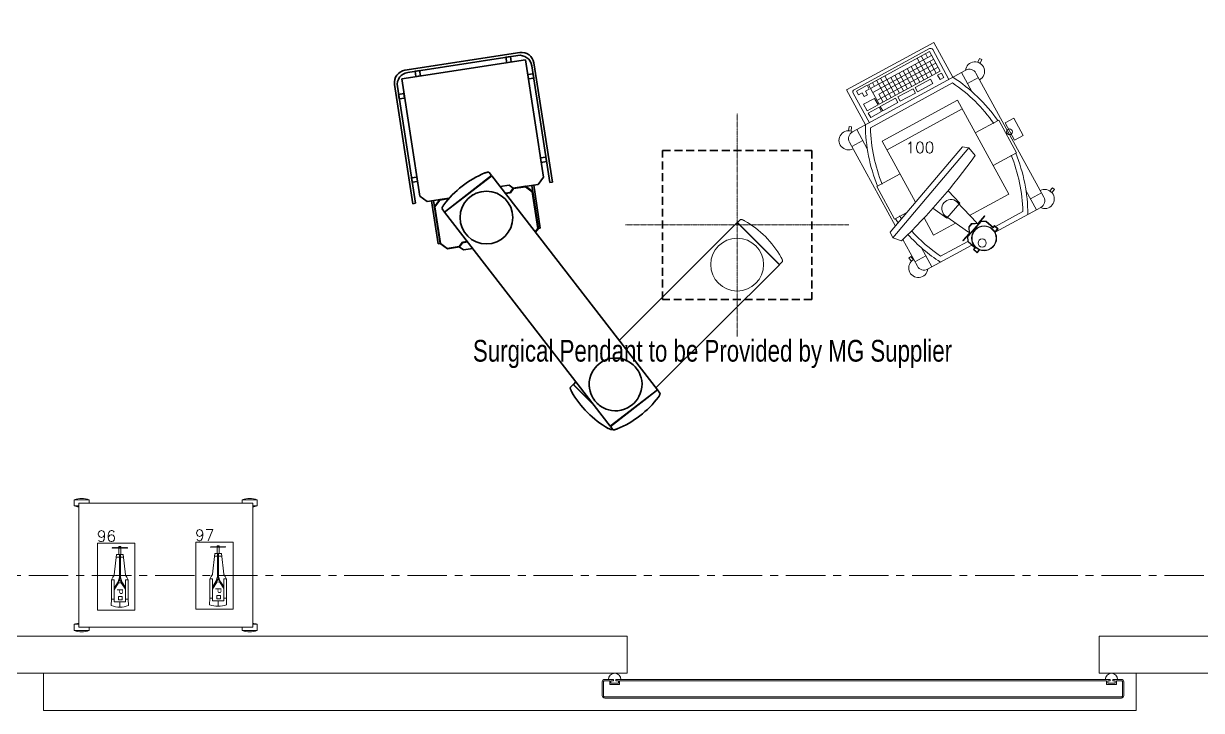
# Model space of a CAD drawing. Header units: millimetres. Extents: x 26027 to 581921, y 7230 to 233891.
# Drawn here: x 495736 to 500478, y 192752 to 195520 of the extents above; entities that cross this region are included whole.
import ezdxf

# ---------------------------------------------------------------- set-up
doc = ezdxf.new("R2010")
doc.units = ezdxf.units.MM
doc.header["$LTSCALE"] = 5
for name, pattern in [('CENTER', [50.8, 31.75, -6.35, 6.35, -6.35]), ('CENTER2', [1.125, 0.75, -0.125, 0.125, -0.125]), ('HIDDEN', [9.525, 6.35, -3.175]), ('HIDDEN2', [0.1875, 0.125, -0.0625])]:
    doc.linetypes.add(name, pattern=pattern)
for name, color, linetype, lineweight in [('A-GENM', 17, 'Continuous', 5), ('Medical Equipment and Furniture', 163, 'Continuous', 0), ('Walls', 32, 'Continuous', 5)]:
    doc.layers.add(name, color=color, linetype=linetype, lineweight=lineweight)
doc.layers.add('axes', color=9, linetype='Continuous')
doc.layers.add('Wooden Joinery', color=7, linetype='Continuous', lineweight=5, true_color=0xffdcd1)
doc.styles.add('Arial', font='arial.ttf', dxfattribs={"height": 245.883234})
doc.styles.add('list_ghTextstyle', font='romans.shx', dxfattribs={"height": 0.25})
doc.styles.add('X3G_ENTITY_257CFD', font='swisscl.ttf', dxfattribs={"height": 200})

# ---------------------------------------------------------------- blocks, each defined once
blk = doc.blocks.new('Surgical Pendant (MG)')
at = {"layer": 'Medical Equipment and Furniture', "linetype": 'Continuous', "lineweight": 35}
for p, q in [((-784781.3, -326890.1, 0), (-784318.8, -326818.8, 0)), ((-784769.9, -326898.5, 0), (-784327.1, -326830.2, 0)), ((-784296.1, -326847.7, 0), (-784794.2, -326924.5, 0)), ((-784296.1, -326847.7, 0), (-784223.2, -327320.6, 0)), ((-784270.1, -326872, 0), (-784197.6, -327342.5, 0)), ((-784261.7, -326860.6, 0), (-784187.7, -327341, 0)), ((-784794.2, -326924.5, 0), (-784721.3, -327397.4, 0)), ((-784749.1, -327427.5, 0), (-784823.1, -326947.1, 0)), ((-784739.2, -327425.9, 0), (-784811.7, -326955.5, 0)), ((-784458.3, -327303.5, 0), (-784459.5, -327303.8, 0)), ((-784459.1, -327303.7, 0), (-784459.5, -327303.8, 0)), ((-784457.2, -327303.2, 0), (-784459.1, -327303.7, 0)), ((-784454.7, -327302.5, 0), (-784457.2, -327303.2, 0)), ((-784451.7, -327301.7, 0), (-784454.7, -327302.5, 0)), ((-784449.1, -327301.1, 0), (-784451.9, -327301.8, 0)), ((-784451.9, -327301.8, 0), (-784451.7, -327301.7, 0)), ((-784441.9, -327302.1, 0), (-784442.5, -327301.5, 0)), ((-784441.8, -327302.2, 0), (-784441.9, -327302.1, 0)), ((-784441.9, -327302.1, 0), (-784432.1, -327314.3, 0)), ((-784432.1, -327314.3, 0), (-784621.9, -327461.2, 0)), ((-784431.5, -327315.1, 0), (-784621.3, -327461.9, 0)), ((-784432.3, -327315.7, 0), (-784432.9, -327314.9, 0)), ((-784431.5, -327315.1, 0), (-783764.7, -328177.4, 0)), ((-784398.1, -327358.2, 0), (-784362, -327352.6, 0)), ((-784362, -327352.6, 0), (-784344.9, -327365.2, 0)), ((-784244.5, -327349.7, 0), (-784344.9, -327365.2, 0)), ((-784344.9, -327365.2, 0), (-784295.9, -327357.6, 0)), ((-784295.9, -327357.6, 0), (-784266.8, -327378.9, 0)), ((-784270.7, -327353.7, 0), (-784244, -327527.2, 0)), ((-784262.8, -327352.5, 0), (-784236.1, -327526, 0)), ((-784223.2, -327320.6, 0), (-784244.5, -327349.7, 0)), ((-784187.7, -327341, 0), (-784197.6, -327342.5, 0)), ((-784692.3, -327418.7, 0), (-784721.3, -327397.4, 0)), ((-784602.7, -327404.9, 0), (-784692.3, -327418.7, 0)), ((-784640.9, -327410.8, 0), (-784602.7, -327404.9, 0)), ((-784377.2, -327385.3, 0), (-784357.4, -327382.3, 0)), ((-784356.4, -327384.1, 0), (-784375.8, -327387.1, 0)), ((-784357.4, -327382.3, 0), (-784344.9, -327365.2, 0)), ((-784343.8, -327367, 0), (-784356.4, -327384.1, 0)), ((-784343.8, -327367, 0), (-784295.6, -327359.6, 0)), ((-784295.6, -327359.6, 0), (-784268.8, -327379.3, 0)), ((-784268.8, -327379.3, 0), (-784246, -327527.5, 0)), ((-784266.8, -327378.9, 0), (-784244, -327527.2, 0)), ((-784739.2, -327425.9, 0), (-784749.1, -327427.5, 0)), ((-784674, -327415.9, 0), (-784647.2, -327589.3, 0)), ((-784666.1, -327414.7, 0), (-784639.3, -327588.1, 0)), ((-784662.2, -327439.9, 0), (-784640.9, -327410.8, 0)), ((-784639.3, -327588.1, 0), (-784662.2, -327439.9, 0)), ((-784640.6, -327412.8, 0), (-784660.2, -327439.6, 0)), ((-784660.2, -327439.6, 0), (-784637.4, -327587.8, 0)), ((-784604.8, -327407.3, 0), (-784640.6, -327412.8, 0)), ((-784631.9, -327445.9, 0), (-784632, -327446.5, 0)), ((-784631.2, -327448.6, 0), (-784631.2, -327448.6, 0)), ((-784631.2, -327448.6, 0), (-784621.9, -327461.1, 0)), ((-784630.2, -327440.7, 0), (-784631, -327442.4, 0)), ((-784630.2, -327440.7, 0), (-784630.2, -327440.7, 0)), ((-784629.1, -327438.8, 0), (-784629.2, -327439, 0)), ((-784625.4, -327432.3, 0), (-784626.4, -327434.1, 0)), ((-784625.2, -327432, 0), (-784625.8, -327433.1, 0)), ((-784625.2, -327432, 0), (-784625.4, -327432.3, 0)), ((-783954.5, -328324.2, 0), (-784621.3, -327461.9, 0)), ((-784620.5, -327461.3, 0), (-784621.1, -327460.5, 0)), ((-784246, -327527.5, 0), (-784256.3, -327541.6, 0)), ((-784244, -327527.2, 0), (-784255.4, -327542.8, 0)), ((-784236.1, -327526, 0), (-784244, -327527.2, 0)), ((-783918.5, -327978.5, 0), (-783443.2, -327503.7, 0)), ((-784647.2, -327589.3, 0), (-784639.3, -327588.1, 0)), ((-784610.2, -327609.4, 0), (-784639.3, -327588.1, 0)), ((-784637.4, -327587.8, 0), (-784610.6, -327607.5, 0)), ((-784549.8, -327582.9, 0), (-784562.4, -327600, 0)), ((-784548.8, -327584.8, 0), (-784561.3, -327601.9, 0)), ((-784530.1, -327579.9, 0), (-784549.8, -327582.9, 0)), ((-784528.7, -327581.7, 0), (-784548.8, -327584.8, 0)), ((-784610.6, -327607.5, 0), (-784562.4, -327600, 0)), ((-784561.3, -327601.9, 0), (-784610.2, -327609.4, 0)), ((-784562.5, -327600.8, 0), (-784545.5, -327613.5, 0)), ((-784545.5, -327613.5, 0), (-784508.2, -327608.2, 0)), ((-783273.6, -327673.5, 0), (-783770.5, -328169.9, 0)), ((-784114.4, -328167.6, 0), (-784103.5, -328156.3, 0)), ((-784103.5, -328156.3, 0), (-784018.3, -328241.7, 0)), ((-784102.8, -328155.6, 0), (-784092.7, -328145.5, 0)), ((-784102.8, -328155.6, 0), (-784023.2, -328235.4, 0)), ((-784102.1, -328156.3, 0), (-784102.8, -328157, 0)), ((-784114.4, -328167.6, 0), (-784114.9, -328168.2, 0)), ((-784114.5, -328174.9, 0), (-784113.5, -328177.6, 0)), ((-784114.4, -328167.5, 0), (-784114.4, -328167.6, 0)), ((-784113.5, -328177.6, 0), (-784113.6, -328177.3, 0)), ((-784113.6, -328177.3, 0), (-784112.4, -328180.3, 0)), ((-784112.4, -328180.3, 0), (-784111.4, -328182.6, 0)), ((-784111.4, -328182.6, 0), (-784110.6, -328184.5, 0)), ((-784110.9, -328183.7, 0), (-784110.5, -328184.8, 0)), ((-784110.6, -328184.5, 0), (-784110.5, -328184.8, 0)), ((-783764.7, -328177.4, 0), (-783954.5, -328324.2, 0)), ((-783764.1, -328178.2, 0), (-783953.9, -328325, 0)), ((-783765.5, -328178, 0), (-783764.9, -328178.8, 0)), ((-783754.7, -328190.7, 0), (-783764.1, -328178.2, 0)), ((-783760.8, -328207.3, 0), (-783760.2, -328206.2, 0)), ((-783760.8, -328207.3, 0), (-783760.6, -328207, 0)), ((-783760.6, -328207, 0), (-783759.6, -328205.2, 0)), ((-783759.6, -328205.2, 0), (-783758.3, -328203, 0)), ((-783758.3, -328203, 0), (-783756.7, -328200.3, 0)), ((-783756.9, -328200.5, 0), (-783756.7, -328200.3, 0)), ((-783755.8, -328198.6, 0), (-783755, -328196.9, 0)), ((-783755.8, -328198.6, 0), (-783755.8, -328198.6, 0)), ((-783754.7, -328190.7, 0), (-783754.8, -328190.7, 0)), ((-783754, -328193.4, 0), (-783754, -328192.8, 0)), ((-783962.5, -328333.1, 0), (-783962.2, -328333.2, 0)), ((-783962.2, -328333.2, 0), (-783960.3, -328334, 0)), ((-783944.1, -328337.2, 0), (-783953.9, -328325, 0)), ((-783953.7, -328323.6, 0), (-783953.1, -328324.4, 0)), ((-783953.2, -328336.9, 0), (-783951.4, -328337.5, 0)), ((-783953.2, -328336.9, 0), (-783953.2, -328336.9, 0)), ((-783947.9, -328338, 0), (-783947.2, -328338, 0)), ((-783945.2, -328337, 0), (-783944.9, -328336.7, 0)), ((-783945.2, -328337, 0), (-783945.2, -328337, 0)), ((-783944.1, -328337.1, 0), (-783944.1, -328337.2, 0)), ((-783944.1, -328337.2, 0), (-783943.5, -328337.8, 0)), ((-783936.9, -328338.2, 0), (-783934, -328337.5, 0)), ((-783934, -328337.5, 0), (-783934.3, -328337.6, 0)), ((-783928.8, -328336.1, 0), (-783926.8, -328335.6, 0)), ((-783927.7, -328335.8, 0), (-783926.5, -328335.5, 0)), ((-783926.8, -328335.6, 0), (-783926.5, -328335.5, 0))]:
    blk.add_line(p, q, dxfattribs=at)
at = {"layer": 'Medical Equipment and Furniture', "linetype": 'CENTER2'}
for p, q in [((-783443.6, -327963.1, 0), (-783443.6, -327063.1, 0)), ((-783893.6, -327513.1, 0), (-782993.6, -327513.1, 0))]:
    blk.add_line(p, q, dxfattribs=at)
at = {"layer": 'Medical Equipment and Furniture', "linetype": 'HIDDEN', "lineweight": 35}
for p, q in [((-783743.6, -327813.1, 0), (-783743.6, -327213.1, 0)), ((-783743.6, -327213.1, 0), (-783143.6, -327213.1, 0)), ((-783143.6, -327213.1, 0), (-783143.6, -327813.1, 0)), ((-783143.6, -327813.1, 0), (-783743.6, -327813.1, 0))]:
    blk.add_line(p, q, dxfattribs=at)
at = {"layer": 'Medical Equipment and Furniture', "linetype": 'Continuous', "lineweight": 18}
for p, q in [((-783431.2, -327492.2, 0), (-783442.5, -327503, 0)), ((-783423.3, -327492.2, 0), (-783425, -327491.6, 0)), ((-783423.2, -327492.2, 0), (-783423.3, -327492.2, 0)), ((-783418.5, -327494.2, 0), (-783421.5, -327492.9, 0)), ((-783421.2, -327493.1, 0), (-783421.5, -327492.9, 0)), ((-783416.2, -327495.2, 0), (-783418.5, -327494.2, 0)), ((-783414.3, -327495.9, 0), (-783416.2, -327495.1, 0)), ((-783414, -327496.1, 0), (-783415.1, -327495.6, 0)), ((-783414, -327496.1, 0), (-783414.3, -327495.9, 0)), ((-783443.2, -327503.7, 0), (-783273.6, -327673.5, 0)), ((-783442.5, -327503, 0), (-783272.9, -327672.8, 0)), ((-783442.5, -327504.4, 0), (-783441.8, -327503.7, 0)), ((-783274.3, -327672.8, 0), (-783273.6, -327672.1, 0)), ((-783262.1, -327661.6, 0), (-783272.9, -327672.8, 0)), ((-783265.8, -327644.7, 0), (-783266, -327644.3, 0)), ((-783265.5, -327645.5, 0), (-783266, -327644.3, 0)), ((-783265, -327646.5, 0), (-783265.8, -327644.7, 0)), ((-783263, -327651.6, 0), (-783262.8, -327651.8, 0)), ((-783261.9, -327654.3, 0), (-783263, -327651.6, 0)), ((-783262.1, -327661.6, 0), (-783262.1, -327661.6, 0)), ((-783262, -327661.5, 0), (-783261.6, -327660.9, 0))]:
    blk.add_line(p, q, dxfattribs=at)
at = {"layer": 'Medical Equipment and Furniture', "linetype": 'Continuous', "lineweight": 35, "elevation": 0}
for points in [[(-784374.6, -326837.5), (-784356.8, -326834.8), (-784353.4, -326856.5), (-784371.2, -326859.3)], [(-784740.3, -326893.9), (-784722.5, -326891.2), (-784719.1, -326912.9), (-784736.9, -326915.6)], [(-784265.2, -326903.9), (-784262.4, -326921.7), (-784284.2, -326925), (-784286.9, -326907.3)], [(-784806.8, -326987.4), (-784804.1, -327005.2), (-784782.3, -327001.8), (-784785.1, -326984)], [(-784213.4, -327239.9), (-784210.7, -327257.7), (-784232.4, -327261.1), (-784235.1, -327243.3)], [(-784755, -327323.4), (-784752.3, -327341.2), (-784730.5, -327337.8), (-784733.3, -327320.1)]]:
    blk.add_lwpolyline(points, close=True, dxfattribs=at)
for points in [[(-784441.8, -327302.2), (-784442.5, -327301.5), (-784443.7, -327300.9), (-784445, -327300.6), (-784446.4, -327300.6), (-784447.9, -327300.8), (-784449.8, -327301.2), (-784451.7, -327301.7)], [(-784449.8, -327301.2), (-784449.8, -327301.2), (-784451.7, -327301.7)], [(-784444.4, -327300.8), (-784445, -327300.6), (-784445.7, -327300.6)], [(-784507.7, -327392.5), (-784513, -327396), (-784517.7, -327399.4)], [(-784629.2, -327439), (-784630.2, -327440.7), (-784631, -327442.4), (-784631.5, -327443.9), (-784631.9, -327445.2), (-784632, -327446.5), (-784631.7, -327447.9), (-784631.2, -327448.6)], [(-784632, -327446.5), (-784631.7, -327447.9), (-784631.3, -327448.6)], [(-784631, -327442.4), (-784631.5, -327443.9), (-784631.7, -327444.6)], [(-784626.4, -327434.1), (-784627.6, -327436.3), (-784629.2, -327439)], [(-784625.8, -327433.1), (-784626.6, -327434.5), (-784627.7, -327436.4), (-784629.1, -327438.8)], [(-783858.1, -328080.7), (-783862.4, -328076.7), (-783867.1, -328072.7), (-783872.6, -328068.6), (-783879.1, -328064.4), (-783886.6, -328060.3), (-783895.3, -328056.4), (-783905.4, -328053.1), (-783916.7, -328050.6), (-783929.4, -328049.4), (-783942.6, -328049.8), (-783956, -328051.9), (-783969.2, -328055.8), (-783981.6, -328061.3), (-783992.2, -328067.6), (-784000.9, -328074.2), (-784008, -328080.7)], [(-784008, -328080.7), (-784014.5, -328087.7), (-784020.9, -328096.2), (-784027.1, -328106.5), (-784032.7, -328118.6), (-784036.7, -328131.7), (-784039, -328145), (-784039.5, -328158.2), (-784038.4, -328171), (-784036, -328182.5), (-784032.8, -328192.7), (-784028.9, -328201.7), (-784024.8, -328209.3), (-784020.6, -328215.9), (-784016.4, -328221.5)], [(-783858.2, -328230.8), (-783851.7, -328223.8), (-783845.3, -328215.4), (-783839.1, -328205.1), (-783833.5, -328192.9), (-783829.5, -328179.8), (-783827.2, -328166.5), (-783826.7, -328153.3), (-783827.8, -328140.6), (-783830.2, -328129), (-783833.5, -328118.8), (-783837.3, -328109.9), (-783841.4, -328102.2), (-783845.6, -328095.7), (-783849.8, -328090.1), (-783853.9, -328085.2), (-783857.9, -328080.9)], [(-784039.1, -328157.8), (-784038.8, -328164.1), (-784038.1, -328170)], [(-784114.4, -328167.5), (-784114.9, -328168.2), (-784115.4, -328169.6), (-784115.4, -328170.9), (-784115.3, -328172.2), (-784114.9, -328173.8), (-784114.3, -328175.5), (-784113.6, -328177.3)], [(-784115.4, -328170.2), (-784115.4, -328170.9), (-784115.4, -328171.5)], [(-784114.3, -328175.5), (-784114.3, -328175.6), (-784113.6, -328177.3)], [(-784113.5, -328177.6), (-784112.4, -328180.2), (-784111.6, -328182.2), (-784110.9, -328183.7)], [(-783760.2, -328206.2), (-783759.4, -328204.8), (-783758.3, -328202.9), (-783756.9, -328200.5)], [(-783756.7, -328200.3), (-783755.8, -328198.6), (-783755, -328196.9), (-783754.4, -328195.4), (-783754.1, -328194.1), (-783754, -328192.8), (-783754.3, -328191.4), (-783754.8, -328190.7)], [(-783755, -328196.9), (-783754.4, -328195.4), (-783754.3, -328194.7)], [(-783754, -328192.8), (-783754.3, -328191.4), (-783754.7, -328190.7)], [(-784016.4, -328221.5), (-784012.3, -328226.3), (-784008.3, -328230.6)], [(-784008.1, -328230.8), (-784003.9, -328234.8), (-783999.1, -328238.8), (-783993.6, -328243), (-783987.2, -328247.1), (-783979.7, -328251.2), (-783970.9, -328255.1), (-783960.8, -328258.4), (-783949.5, -328260.9), (-783936.8, -328262.1), (-783923.6, -328261.8), (-783910.3, -328259.7), (-783897, -328255.7), (-783884.6, -328250.2), (-783874, -328243.9), (-783865.4, -328237.4), (-783858.2, -328230.8)], [(-783960.3, -328334), (-783957.9, -328335), (-783955, -328336.2)], [(-783955, -328336.2), (-783953.2, -328336.9), (-783951.4, -328337.5), (-783949.9, -328337.9), (-783948.6, -328338.1), (-783947.3, -328338), (-783945.9, -328337.5), (-783945.2, -328337)], [(-783951.4, -328337.5), (-783949.9, -328337.9), (-783949.2, -328338)], [(-783947.2, -328338), (-783945.9, -328337.5), (-783945.3, -328337)], [(-783944.1, -328337.1), (-783943.5, -328337.8), (-783942.2, -328338.4), (-783940.9, -328338.7), (-783939.6, -328338.7), (-783938, -328338.5), (-783936.2, -328338.1), (-783934.3, -328337.6)], [(-783941.6, -328338.5), (-783940.9, -328338.7), (-783940.3, -328338.7)], [(-783936.2, -328338.1), (-783936.2, -328338.1), (-783934.3, -328337.6)], [(-783934.3, -328337.6), (-783931.2, -328336.8), (-783928.8, -328336.1)], [(-783934, -328337.5), (-783931.3, -328336.8), (-783929.2, -328336.2), (-783927.7, -328335.8)]]:
    blk.add_lwpolyline(points, dxfattribs=at)
at = {"layer": 'Medical Equipment and Furniture', "linetype": 'Continuous', "lineweight": 18, "elevation": 0}
for points in [[(-783421.5, -327492.9), (-783423.2, -327492.2), (-783425, -327491.6), (-783426.5, -327491.3), (-783427.9, -327491.1), (-783429.2, -327491.2), (-783430.5, -327491.6), (-783431.2, -327492.2)], [(-783425, -327491.6), (-783426.5, -327491.3), (-783427.2, -327491.2)], [(-783415.1, -327495.6), (-783416.6, -327495), (-783418.6, -327494.2), (-783421.2, -327493.1)], [(-783263, -327651.6), (-783264.1, -327649), (-783264.9, -327647), (-783265.5, -327645.5)], [(-783262.8, -327651.8), (-783264.1, -327648.9), (-783265, -327646.5)], [(-783262.1, -327653.6), (-783262.1, -327653.6), (-783262.8, -327651.8)], [(-783262.1, -327661.6), (-783261.6, -327660.9), (-783261.1, -327659.6), (-783261, -327658.3), (-783261.2, -327656.9), (-783261.5, -327655.4), (-783262.1, -327653.6), (-783262.8, -327651.8)], [(-783261, -327659), (-783261, -327658.3), (-783261.1, -327657.6)]]:
    blk.add_lwpolyline(points, dxfattribs=at)
at = {"layer": 'Medical Equipment and Furniture', "linetype": 'Continuous', "lineweight": 35}
blk.add_circle((-784453.1, -327483.5, 0), 106.3, dxfattribs=at)
at = {"layer": 'Medical Equipment and Furniture'}
blk.add_circle((-783443.6, -327673.1, 0), 106.5, dxfattribs=at)
blk.add_circle((-783443.6, -327673.1, 0), 106.5, dxfattribs=at)
at = {"layer": 'Medical Equipment and Furniture', "linetype": 'Continuous', "lineweight": 35}
for centre, radius, start, end in [((-784319.5, -326879.6, 0), 50, 8.7619, 98.7619), ((-784311.2, -326868.2, 0), 50, 8.7619, 98.7619), ((-784773.7, -326939.5, 0), 50, 98.7619, 188.7619), ((-784762.3, -326947.9, 0), 50, 98.7608, 188.7606), ((-784306.1, -327673.3, 0), 400, 112.5472, 142.9026), ((-783763.3, -327986.2, 0), 400, 209.7719, 240.1274), ((-784079.9, -327966, 0), 400, 292.5472, 322.9026)]:
    blk.add_arc(centre, radius, start, end, dxfattribs=at)
at = {"layer": 'Medical Equipment and Furniture', "linetype": 'Continuous', "lineweight": 18}
blk.add_arc((-783613.2, -327842.9, 0), 400, 29.7719, 60.1274, dxfattribs=at)
blk = doc.blocks.new('HF13959B-P')
at = {"color": 0}
for p, q in [((0.0418, 0.5136), (-0.0182, 0.5136)), ((-0.0182, 0.4886), (-0.0182, 0.5136)), ((0, 0.4886), (-0.0182, 0.4886)), ((0, 0.5), (0, 0)), ((0.7, 0.5), (0, 0.5)), ((0.0418, 0.5), (0.0418, 0.5136)), ((0.6582, 0.5136), (0.7182, 0.5136)), ((0.6582, 0.5), (0.6582, 0.5136)), ((0.7, 0.5), (0.7, 0)), ((0.7, 0.4886), (0.7182, 0.4886)), ((0.7182, 0.4886), (0.7182, 0.5136)), ((0, 0.0114), (-0.0182, 0.0114)), ((-0.0182, 0.0114), (-0.0182, -0.0136)), ((0.7, 0), (0, 0)), ((0.7, 0.0114), (0.7182, 0.0114)), ((0.7182, 0.0114), (0.7182, -0.0136)), ((0.0418, -0.0136), (-0.0182, -0.0136)), ((0.0418, 0), (0.0418, -0.0136)), ((0.6582, 0), (0.6582, -0.0136)), ((0.6582, -0.0136), (0.7182, -0.0136))]:
    blk.add_line(p, q, dxfattribs=at)
for centre, start, end in [((0.0118, 0.4261), 71.0754, 108.9246), ((0.0118, 0.5761), 251.0754, 262.6441), ((0.6882, 0.4261), 71.0754, 108.9246), ((0.6882, 0.5761), 277.3559, 288.9246), ((0.0118, -0.0761), 97.3559, 108.9246), ((0.6882, -0.0761), 71.0754, 82.6441), ((0.0118, 0.0739), 251.0754, 288.9246), ((0.6882, 0.0739), 251.0754, 288.9246)]:
    blk.add_arc(centre, 0.0925, start, end, dxfattribs=at)
blk = doc.blocks.new('Arthroscopy Tower')
at = {"layer": 'Medical Equipment and Furniture'}
for p, q in [((-783341.5, -311875), (-783306.8, -311911)), ((-783334, -311937.3), (-783270.8, -311876.3)), ((-782902.7, -312087.5), (-783097, -311885.9)), ((-783084.1, -311899.4), (-783071.1, -311886.9)), ((-782987.7, -312198.7), (-783249.5, -311927.2)), ((-782941.6, -312125), (-783135.9, -311923.4)), ((-783135.9, -311949.3), (-783110, -311924.3)), ((-783123, -311962.8), (-783058.2, -311900.3)), ((-782915.7, -312100), (-783110, -311898.4)), ((-783110, -311976.2), (-783045.2, -311913.8)), ((-782928.6, -312112.5), (-783110, -311924.3)), ((-783097, -311989.7), (-783032.2, -311927.2)), ((-783084.1, -312003.1), (-783032.3, -311953.1)), ((-783071.1, -312016.5), (-783019.3, -311966.6)), ((-783058.2, -312030), (-783006.3, -311980)), ((-783078.1, -312263.5), (-783317.5, -312015.1)), ((-783045.2, -312043.4), (-782993.4, -311993.4)), ((-783032.3, -312056.8), (-782980.4, -312006.9)), ((-783019.3, -312070.3), (-782967.5, -312020.3)), ((-783006.4, -312083.7), (-782954.5, -312033.8)), ((-782993.4, -312097.2), (-782928.6, -312034.7)), ((-782980.5, -312110.6), (-782915.7, -312048.1)), ((-782967.5, -312124), (-782928.6, -312086.6)), ((-782915.7, -312074.1), (-782902.7, -312061.6)), ((-783656.2, -312167.7), (-783653.8, -312131)), ((-783000.9, -312282.9), (-782937.6, -312221.9)), ((-783661.1, -312252.5), (-783724.3, -312313.5)), ((-783723, -312242.8), (-783688.3, -312278.8)), ((-783519.2, -312319.7), (-783495.8, -312255.3)), ((-782938.9, -312292.6), (-782973.6, -312256.6)), ((-783550.7, -312419.7), (-783510.9, -312309.7)), ((-783447.5, -312354.4), (-783519.2, -312319.7)), ((-783447.5, -312354.4), (-783411.2, -312295.6)), ((-783587.5, -312426.7), (-783674.2, -312336.7)), ((-783506.2, -312441.2), (-783444.8, -312341.7)), ((-783589.8, -312405.6), (-783590.5, -312407.2)), ((-783470.5, -312464.2), (-783471.3, -312465.8)), ((-783470.5, -312464.2), (-783471.3, -312465.8)), ((-783621.3, -312474.2), (-783606.1, -312481.7)), ((-783524.7, -312521.7), (-783505.6, -312531.1)), ((-783412.5, -312608.2), (-783499.3, -312518.2)), ((-783328, -312598.1), (-783391.2, -312659.1)), ((-783320.5, -312660.4), (-783355.2, -312624.4))]:
    blk.add_line(p, q, dxfattribs=at)
for points in [[(-782965.4, -312193.1), (-782850.2, -312082.1), (-783127.8, -311794.1), (-783243, -311905.1)], [(-783284, -311845.4), (-783267.4, -311843.2), (-783266, -311853.2), (-783282.7, -311855.4)], [(-783484.2, -312405.6), (-783359.6, -312534.9), (-783049.3, -312235.7), (-783288.7, -311987.4), (-783490.3, -312181.7)], [(-783396.7, -312091.5), (-783471.3, -312014.1), (-783579.3, -312118.2), (-783540.6, -312158.3)], [(-783222.9, -312330.8), (-783225.8, -312304.7), (-783634.1, -312114.8), (-783653.8, -312131), (-783222.9, -312330.8), (-783245.5, -312363.6)], [(-783724.6, -312228.7), (-783714.6, -312215.2), (-783706.5, -312221.2), (-783716.5, -312234.7)], [(-783542.1, -312231.6), (-783599, -312286.5), (-783528.8, -312359.3)], [(-782881.9, -312284.4), (-782865.3, -312287.3), (-782863.6, -312277.3), (-782880.2, -312274.5)], [(-783265.3, -312443.9), (-783190.7, -312521.3), (-783082.7, -312417.2), (-783157.3, -312339.8)], [(-783621.3, -312474.2), (-783612.5, -312456.3), (-783604.4, -312460.3), (-783587.9, -312426.8), (-783568.1, -312419.5), (-783531.4, -312437.5)], [(-783590.5, -312407.2), (-783554.8, -312424.7), (-783530, -312416.1), (-783522.7, -312419.7)], [(-783589.8, -312405.6), (-783554.7, -312422.8), (-783529.9, -312414.2), (-783521.9, -312418.1)], [(-783470.5, -312464.2), (-783505.6, -312446.9), (-783513.9, -312422), (-783521.9, -312418.1)], [(-783470.5, -312464.2), (-783505.6, -312446.9), (-783513.9, -312422), (-783521.9, -312418.1)], [(-783619.7, -312475), (-783611.7, -312458.7), (-783603.6, -312462.7), (-783586.6, -312428.2), (-783568.2, -312421.4), (-783532.2, -312439.1)], [(-783523.3, -312520.4), (-783506.4, -312528.7), (-783499.2, -312514), (-783507.3, -312510), (-783490.4, -312475.5), (-783496.3, -312456.8), (-783532.2, -312439.1)], [(-783505.6, -312531.1), (-783496.8, -312513.2), (-783504.9, -312509.2), (-783488.5, -312475.7), (-783494.8, -312455.5), (-783531.4, -312437.5)], [(-783471.3, -312465.8), (-783507, -312448.2), (-783515.4, -312423.3), (-783522.7, -312419.7)], [(-783471.3, -312465.8), (-783507, -312448.2), (-783515.4, -312423.3), (-783522.7, -312419.7)], [(-783620.5, -312472.6), (-783605.8, -312479.9)], [(-783308.2, -312700.5), (-783293, -312707.5), (-783288.8, -312698.4), (-783304, -312691.3)]]:
    blk.add_lwpolyline(points, dxfattribs=at)
for points in [[(-782977.5, -312180.5), (-782879.3, -312085.8, 0.414214), (-782879.1, -312071.7), (-783118.5, -311823.3, 0.414214), (-783132.6, -311823), (-783230.9, -311917.7)], [(-783522.9, -312522.5), (-783377.4, -312673.5, 0.414214), (-783334.9, -312674.3), (-782924.5, -312278.7, 0.414214), (-782923.8, -312236.3), (-783284.6, -311861.9, 0.414214), (-783327.1, -311861.1), (-783604.5, -312128.6)], [(-783468.4, -312017.1, -0.095441), (-783243.4, -311904.6)], [(-783456.2, -312033, -0.090791), (-783249.5, -311927.2, -0.090791)], [(-783576.4, -312121.2, 0.007185), (-783588.3, -312136.1, 0.007185)], [(-783560.9, -312134, 0.005395), (-783569.7, -312144.8, 0.005395)], [(-783649.3, -312171.7), (-783737.4, -312256.7, 0.414214), (-783738.2, -312299.1), (-783597.1, -312445.5)], [(-783624, -312186.5, 0.064831), (-783697, -312341.9)], [(-783606.6, -312196.4, 0.060602), (-783674.2, -312336.7)], [(-783101, -312401.4, 0.090791), (-782987.7, -312198.7, 0.090791)], [(-783085.6, -312414.2, 0.095441), (-782965, -312193.5)], [(-783205.8, -312502.4, -0.090791), (-783412.5, -312608.2, -0.090791)], [(-783193.6, -312518.3, -0.095441), (-783418.6, -312630.8)]]:
    blk.add_lwpolyline(points, format="xyb", dxfattribs=at)
for points in [[(-783087.5, -311869.8), (-783122.2, -311833.8), (-783134.5, -311845.6), (-783122.7, -311857.9), (-783134.9, -311869.7), (-783123.8, -311881.2), (-783111.6, -311869.4), (-783099.8, -311881.6)], [(-783130.7, -311911.5), (-783165.4, -311875.5), (-783187, -311896.3), (-783152.3, -311932.3)], [(-782889.7, -312075), (-783084.1, -311873.4), (-783148.9, -311935.9), (-782954.5, -312137.5)], [(-783159.5, -311939.2), (-783194.2, -311903.2), (-783208.6, -311917.1), (-783173.9, -311953.1)], [(-783107.5, -311993.2), (-783156.1, -311942.8), (-783170.5, -311956.7), (-783121.9, -312007.1)], [(-783052, -312050.8), (-783100.5, -312000.4), (-783114.9, -312014.3), (-783066.4, -312064.7)], [(-782996.4, -312108.4), (-783045, -312058), (-783059.4, -312071.9), (-783010.8, -312122.3)], [(-782961.7, -312144.4), (-782973.5, -312132.2), (-782987.9, -312146.1), (-782976.1, -312158.3)], [(-783060.1, -312473.5), (-783087.4, -312445.1), (-783144, -312499.7), (-783116.7, -312528)]]:
    blk.add_lwpolyline(points, close=True, dxfattribs=at)
for centre, radius in [((-783557.8, -312486.3), 50.2), ((-783557.8, -312486.3), 48.5), ((-783116.7, -312471.4), 11.6), ((-783578.3, -312483.7), 16.2)]:
    blk.add_circle(centre, radius, dxfattribs=at)
for centre, radius, start, end in [((-783321.2, -311855.5), 38.5, 348.5339, 223.9471), ((-782385, -310031.4), 2485.9, 239.2474, 249.748), ((-783743.3, -312262.3), 38.5, 43.9471, 279.3602), ((-782918.7, -312273.1), 38.5, 223.9471, 99.3602), ((-783477.8, -312325.7), 36.7, 334.2147, 154.2147), ((-783340.8, -312679.9), 38.5, 168.5339, 43.9471)]:
    blk.add_arc(centre, radius, start, end, dxfattribs=at)

msp = doc.modelspace()

# ---------------------------------------------------------------- linework, layer by layer
at = {"layer": 'A-GENM', "ltscale": 10}
msp.add_line((498165.6, 192902, 0), (498165.6, 193052, 0), dxfattribs=at)
at = {"layer": 'axes', "linetype": 'CENTER', "lineweight": 0}
msp.add_line((544175.8, 193295.3, 2.4), (460984.3, 193295.3, 2.4), dxfattribs=at)
at = {"layer": 'Medical Equipment and Furniture'}
for p, q in [((496094.3, 193408.2, 0), (496092.3, 193407.2, 0)), ((496094.3, 193406.2, 0), (496092.3, 193407.2, 0)), ((496096.3, 193407.2, 0), (496094.3, 193408.2, 0)), ((496096.3, 193407.2, 0), (496094.3, 193406.2, 0)), ((496098.3, 193408.2, 0), (496096.3, 193407.2, 0)), ((496098.3, 193406.2, 0), (496096.3, 193407.2, 0)), ((496100.3, 193407.2, 0), (496098.3, 193408.2, 0)), ((496100.3, 193407.2, 0), (496098.3, 193406.2, 0)), ((496102.3, 193408.2, 0), (496100.3, 193407.2, 0)), ((496102.3, 193406.2, 0), (496100.3, 193407.2, 0)), ((496104.3, 193407.2, 0), (496102.3, 193408.2, 0)), ((496104.3, 193407.2, 0), (496102.3, 193406.2, 0)), ((496106.3, 193408.2, 0), (496104.3, 193407.2, 0)), ((496106.3, 193406.2, 0), (496104.3, 193407.2, 0)), ((496108.3, 193407.2, 0), (496106.3, 193408.2, 0)), ((496108.3, 193407.2, 0), (496106.3, 193406.2, 0)), ((496110.3, 193408.2, 0), (496108.3, 193407.2, 0)), ((496110.3, 193406.2, 0), (496108.3, 193407.2, 0)), ((496112.3, 193407.2, 0), (496110.3, 193408.2, 0)), ((496112.3, 193407.2, 0), (496110.3, 193406.2, 0)), ((496114.3, 193408.2, 0), (496112.3, 193407.2, 0)), ((496114.3, 193406.2, 0), (496112.3, 193407.2, 0)), ((496116.3, 193407.2, 0), (496114.3, 193408.2, 0)), ((496116.3, 193407.2, 0), (496114.3, 193406.2, 0)), ((496118.3, 193408.2, 0), (496116.3, 193407.2, 0)), ((496118.3, 193406.2, 0), (496116.3, 193407.2, 0)), ((496120.3, 193407.2, 0), (496118.3, 193408.2, 0)), ((496120.3, 193407.2, 0), (496118.3, 193406.2, 0)), ((496119.2, 193409.9, 0), (496119.2, 193412.4, 0)), ((496119.2, 193412.4, 0), (496123.4, 193412.4, 0)), ((496123.4, 193408.2, 0), (496119.2, 193409.9, 0)), ((496119.2, 193404.5, 0), (496123.4, 193406.2, 0)), ((496119.2, 193380.7, 0), (496119.2, 193404.5, 0)), ((496122.3, 193408.2, 0), (496120.3, 193407.2, 0)), ((496122.3, 193406.2, 0), (496120.3, 193407.2, 0)), ((496122.3, 193408.2, 0), (496122.3, 193406.2, 0)), ((496122.3, 193408.2, 0), (496124.5, 193408.2, 0)), ((496122.3, 193408.2, 0), (496124.5, 193406.2, 0)), ((496124.5, 193408.2, 0), (496122.3, 193406.2, 0)), ((496122.3, 193406.2, 0), (496124.5, 193406.2, 0)), ((496127.6, 193412.4, 0), (496123.4, 193412.4, 0)), ((496123.4, 193408.2, 0), (496127.6, 193409.9, 0)), ((496127.6, 193404.5, 0), (496123.4, 193406.2, 0)), ((496124.5, 193408.2, 0), (496124.5, 193406.2, 0)), ((496124.5, 193408.2, 0), (496126.5, 193407.2, 0)), ((496124.5, 193406.2, 0), (496126.5, 193407.2, 0)), ((496126.5, 193407.2, 0), (496128.5, 193408.2, 0)), ((496126.5, 193407.2, 0), (496128.5, 193406.2, 0)), ((496127.6, 193409.9, 0), (496127.6, 193412.4, 0)), ((496127.6, 193380.7, 0), (496127.6, 193404.5, 0)), ((496128.5, 193408.2, 0), (496130.5, 193407.2, 0)), ((496128.5, 193406.2, 0), (496130.5, 193407.2, 0)), ((496130.5, 193407.2, 0), (496132.5, 193408.2, 0)), ((496130.5, 193407.2, 0), (496132.5, 193406.2, 0)), ((496132.5, 193408.2, 0), (496134.5, 193407.2, 0)), ((496132.5, 193406.2, 0), (496134.5, 193407.2, 0)), ((496134.5, 193407.2, 0), (496136.5, 193408.2, 0)), ((496134.5, 193407.2, 0), (496136.5, 193406.2, 0)), ((496136.5, 193408.2, 0), (496138.5, 193407.2, 0)), ((496136.5, 193406.2, 0), (496138.5, 193407.2, 0)), ((496138.5, 193407.2, 0), (496140.5, 193408.2, 0)), ((496138.5, 193407.2, 0), (496140.5, 193406.2, 0)), ((496140.5, 193408.2, 0), (496142.5, 193407.2, 0)), ((496140.5, 193406.2, 0), (496142.5, 193407.2, 0)), ((496142.5, 193407.2, 0), (496144.5, 193408.2, 0)), ((496142.5, 193407.2, 0), (496144.5, 193406.2, 0)), ((496144.5, 193408.2, 0), (496146.5, 193407.2, 0)), ((496144.5, 193406.2, 0), (496146.5, 193407.2, 0)), ((496146.5, 193407.2, 0), (496148.5, 193408.2, 0)), ((496146.5, 193407.2, 0), (496148.5, 193406.2, 0)), ((496148.5, 193408.2, 0), (496150.5, 193407.2, 0)), ((496148.5, 193406.2, 0), (496150.5, 193407.2, 0)), ((496150.5, 193407.2, 0), (496152.5, 193408.2, 0)), ((496150.5, 193407.2, 0), (496152.5, 193406.2, 0)), ((496152.5, 193408.2, 0), (496154.5, 193407.2, 0)), ((496152.5, 193406.2, 0), (496154.5, 193407.2, 0)), ((496490, 193411.7, 0), (496488, 193410.7, 0)), ((496490, 193409.7, 0), (496488, 193410.7, 0)), ((496492, 193410.7, 0), (496490, 193411.7, 0)), ((496492, 193410.7, 0), (496490, 193409.7, 0)), ((496494, 193411.7, 0), (496492, 193410.7, 0)), ((496494, 193409.7, 0), (496492, 193410.7, 0)), ((496496, 193410.7, 0), (496494, 193411.7, 0)), ((496496, 193410.7, 0), (496494, 193409.7, 0)), ((496498, 193411.7, 0), (496496, 193410.7, 0)), ((496498, 193409.7, 0), (496496, 193410.7, 0)), ((496500, 193410.7, 0), (496498, 193411.7, 0)), ((496500, 193410.7, 0), (496498, 193409.7, 0)), ((496502, 193411.7, 0), (496500, 193410.7, 0)), ((496502, 193409.7, 0), (496500, 193410.7, 0)), ((496504, 193410.7, 0), (496502, 193411.7, 0)), ((496504, 193410.7, 0), (496502, 193409.7, 0)), ((496506, 193411.7, 0), (496504, 193410.7, 0)), ((496506, 193409.7, 0), (496504, 193410.7, 0)), ((496508, 193410.7, 0), (496506, 193411.7, 0)), ((496508, 193410.7, 0), (496506, 193409.7, 0)), ((496510, 193411.7, 0), (496508, 193410.7, 0)), ((496510, 193409.7, 0), (496508, 193410.7, 0)), ((496512, 193410.7, 0), (496510, 193411.7, 0)), ((496512, 193410.7, 0), (496510, 193409.7, 0)), ((496514, 193411.7, 0), (496512, 193410.7, 0)), ((496514, 193409.7, 0), (496512, 193410.7, 0)), ((496516, 193410.7, 0), (496514, 193411.7, 0)), ((496516, 193410.7, 0), (496514, 193409.7, 0)), ((496514.9, 193413.4, 0), (496514.9, 193416, 0)), ((496514.9, 193416, 0), (496519.1, 193416, 0)), ((496519.1, 193411.7, 0), (496514.9, 193413.4, 0)), ((496514.9, 193408.1, 0), (496519.1, 193409.7, 0)), ((496514.9, 193384.2, 0), (496514.9, 193408.1, 0)), ((496518, 193411.7, 0), (496516, 193410.7, 0)), ((496518, 193409.7, 0), (496516, 193410.7, 0)), ((496518, 193411.7, 0), (496518, 193409.7, 0)), ((496518, 193411.7, 0), (496520.1, 193411.7, 0)), ((496518, 193411.7, 0), (496520.1, 193409.7, 0)), ((496520.1, 193411.7, 0), (496518, 193409.7, 0)), ((496518, 193409.7, 0), (496520.1, 193409.7, 0)), ((496523.3, 193416, 0), (496519.1, 193416, 0)), ((496519.1, 193411.7, 0), (496523.3, 193413.4, 0)), ((496523.3, 193408.1, 0), (496519.1, 193409.7, 0)), ((496520.1, 193411.7, 0), (496520.1, 193409.7, 0)), ((496520.1, 193411.7, 0), (496522.1, 193410.7, 0)), ((496520.1, 193409.7, 0), (496522.1, 193410.7, 0)), ((496522.1, 193410.7, 0), (496524.1, 193411.7, 0)), ((496522.1, 193410.7, 0), (496524.1, 193409.7, 0)), ((496523.3, 193413.4, 0), (496523.3, 193416, 0)), ((496523.3, 193384.2, 0), (496523.3, 193408.1, 0)), ((496524.1, 193411.7, 0), (496526.1, 193410.7, 0)), ((496524.1, 193409.7, 0), (496526.1, 193410.7, 0)), ((496526.1, 193410.7, 0), (496528.1, 193411.7, 0)), ((496526.1, 193410.7, 0), (496528.1, 193409.7, 0)), ((496528.1, 193411.7, 0), (496530.1, 193410.7, 0)), ((496528.1, 193409.7, 0), (496530.1, 193410.7, 0)), ((496530.1, 193410.7, 0), (496532.1, 193411.7, 0)), ((496530.1, 193410.7, 0), (496532.1, 193409.7, 0)), ((496532.1, 193411.7, 0), (496534.1, 193410.7, 0)), ((496532.1, 193409.7, 0), (496534.1, 193410.7, 0)), ((496534.1, 193410.7, 0), (496536.1, 193411.7, 0)), ((496534.1, 193410.7, 0), (496536.1, 193409.7, 0)), ((496536.1, 193411.7, 0), (496538.1, 193410.7, 0)), ((496536.1, 193409.7, 0), (496538.1, 193410.7, 0)), ((496538.1, 193410.7, 0), (496540.1, 193411.7, 0)), ((496538.1, 193410.7, 0), (496540.1, 193409.7, 0)), ((496540.1, 193411.7, 0), (496542.1, 193410.7, 0)), ((496540.1, 193409.7, 0), (496542.1, 193410.7, 0)), ((496542.1, 193410.7, 0), (496544.1, 193411.7, 0)), ((496542.1, 193410.7, 0), (496544.1, 193409.7, 0)), ((496544.1, 193411.7, 0), (496546.1, 193410.7, 0)), ((496544.1, 193409.7, 0), (496546.1, 193410.7, 0)), ((496546.1, 193410.7, 0), (496548.1, 193411.7, 0)), ((496546.1, 193410.7, 0), (496548.1, 193409.7, 0)), ((496548.1, 193411.7, 0), (496550.1, 193410.7, 0)), ((496548.1, 193409.7, 0), (496550.1, 193410.7, 0)), ((496109.7, 193380.7, 0), (496100.9, 193298.2, 0)), ((496138.3, 193369.5, 0), (496108.5, 193369.5, 0)), ((496121.4, 193380.7, 0), (496121.4, 193288.8, 0)), ((496123.4, 193380.7, 0), (496123.4, 193278.2, 0)), ((496125.4, 193380.7, 0), (496125.4, 193288.8, 0)), ((496137.1, 193380.7, 0), (496145.9, 193298.2, 0)), ((496505.4, 193384.2, 0), (496496.6, 193301.8, 0)), ((496534, 193373.1, 0), (496504.2, 193373.1, 0)), ((496517.1, 193384.2, 0), (496517.1, 193292.3, 0)), ((496519.1, 193384.2, 0), (496519.1, 193281.8, 0)), ((496521.1, 193384.2, 0), (496521.1, 193292.4, 0)), ((496532.8, 193384.2, 0), (496541.5, 193301.8, 0)), ((496123.4, 193278.2, 0), (496100.9, 193241.6, 0)), ((496116.2, 193270.3, 0), (496100.9, 193245.4, 0)), ((496118.2, 193266, 0), (496100.9, 193237.8, 0)), ((496121.4, 193288.8, 0), (496116.2, 193270.3, 0)), ((496128.9, 193266.1, 0), (496118.2, 193266, 0)), ((496123.4, 193278.2, 0), (496145.9, 193243.9, 0)), ((496125.4, 193288.8, 0), (496130.9, 193270.5, 0)), ((496128.9, 193266.1, 0), (496145.9, 193240.2, 0)), ((496130.9, 193270.5, 0), (496145.9, 193247.5, 0)), ((496519.1, 193281.8, 0), (496496.6, 193245.1, 0)), ((496511.8, 193273.8, 0), (496496.6, 193249, 0)), ((496513.9, 193269.5, 0), (496496.6, 193241.3, 0)), ((496517.1, 193292.3, 0), (496511.8, 193273.8, 0)), ((496524.6, 193269.7, 0), (496513.9, 193269.5, 0)), ((496519.1, 193281.8, 0), (496541.5, 193247.4, 0)), ((496521.1, 193292.4, 0), (496526.5, 193274, 0)), ((496524.6, 193269.7, 0), (496541.5, 193243.8, 0)), ((496526.5, 193274, 0), (496541.5, 193251.1, 0)), ((496089.9, 193200.6, 0), (496089.1, 193174.4, 0)), ((496156.9, 193200.6, 0), (496157.7, 193174.4, 0)), ((496485.6, 193204.1, 0), (496484.8, 193177.9, 0)), ((496552.5, 193204.1, 0), (496553.4, 193177.9, 0)), ((496123.4, 193189.5, 0), (496123.4, 193168.3, 0)), ((496519.1, 193193.1, 0), (496519.1, 193171.9, 0))]:
    msp.add_line(p, q, dxfattribs=at)
at = {"layer": 'Medical Equipment and Furniture', "elevation": 0}
for points in [[(496183.9, 193426.1), (496183.9, 193156.1), (496034.1, 193156.1), (496034.1, 193426.1)], [(496579.6, 193429.6), (496579.6, 193159.6), (496429.8, 193159.6), (496429.8, 193429.6)], [(496133.2, 193198.4), (496118.3, 193198.4), (496118.3, 193211.5), (496133.2, 193211.5)], [(496528.8, 193201.9), (496514, 193201.9), (496514, 193215.1), (496528.8, 193215.1)]]:
    msp.add_lwpolyline(points, close=True, dxfattribs=at)
for points in [[(496109.7, 193380.7), (496137.1, 193380.7)], [(496505.4, 193384.2), (496532.8, 193384.2)], [(496100.9, 193296.9), (496100.9, 193298.2)], [(496145.9, 193298.2), (496145.9, 193296.9)], [(496496.6, 193300.4), (496496.6, 193301.8)], [(496541.5, 193301.8), (496541.5, 193300.4)], [(496100.9, 193278.2), (496089.9, 193278.2), (496089.9, 193200.6), (496100.9, 193200.6)], [(496145.9, 193278.2), (496145.9, 193189.5), (496100.9, 193189.5), (496100.9, 193278.2)], [(496145.9, 193278.2), (496156.9, 193278.2), (496156.9, 193200.6), (496145.9, 193200.6)], [(496496.6, 193281.8), (496485.6, 193281.8), (496485.6, 193204.1), (496496.6, 193204.1)], [(496541.5, 193281.8), (496541.5, 193193.1), (496496.6, 193193.1), (496496.6, 193281.8)], [(496541.5, 193281.8), (496552.5, 193281.8), (496552.5, 193204.1), (496541.5, 193204.1)]]:
    msp.add_lwpolyline(points, dxfattribs=at)
at = {"layer": 'Medical Equipment and Furniture'}
for centre in [(496123.4, 193268.7, 0), (496519.1, 193272.3, 0)]:
    msp.add_arc(centre, 100.4, 250.0062, 289.9938, dxfattribs=at)
for centre, start_param, end_param in [((496123.4, 193213.5, 0), 3.660397, 3.972446), ((496123.4, 193213.5, 0), 2.31074, 2.622788), ((496519.1, 193217, 0), 3.660397, 3.972446), ((496519.1, 193217, 0), 2.31074, 2.622788)]:
    msp.add_ellipse(centre, major_axis=(0, -96), ratio=0.471988, start_param=start_param, end_param=end_param, dxfattribs=at)
at = {"layer": 'Walls', "ltscale": 10}
for p, q in [((498165.6, 193052, 0), (495463.8, 193052, 0)), ((498165.6, 192902, 0), (498165.6, 193052, 0)), ((500065.6, 192902, 0), (500065.6, 193052, 0)), ((502133.8, 193052, 0), (500065.6, 193052, 0)), ((500065.6, 192902, 0), (500065.6, 193052, 0)), ((498165.6, 192902, 0), (494933.8, 192902, 0)), ((506065.6, 192902, 0), (500065.6, 192902, 0))]:
    msp.add_line(p, q, dxfattribs=at)
at = {"layer": 'Wooden Joinery', "linetype": 'HIDDEN2', "elevation": 0}
msp.add_lwpolyline([(500215.6, 192902), (500215.6, 192752), (495815.6, 192752), (495815.6, 192902)], dxfattribs=at)
at = {"layer": 'Wooden Joinery', "elevation": 0}
for points in [[(498100.6, 192872), (498110.6, 192872), (498110.6, 192877), (498075.6, 192877, 0.414214), (498065.6, 192867), (498065.6, 192812, 0.414214), (498075.6, 192802), (500155.6, 192802, 0.414214), (500165.6, 192812), (500165.6, 192867, 0.414214), (500155.6, 192877), (500120.6, 192877), (500120.6, 192872), (500130.6, 192872), (500130.6, 192862), (500100.6, 192862), (500100.6, 192872), (500110.6, 192872), (500110.6, 192877), (498120.6, 192877), (498120.6, 192872), (498130.6, 192872), (498130.6, 192862), (498100.6, 192862)], [(498135.6, 192872), (500095.6, 192872), (500095.6, 192857), (500135.6, 192857), (500135.6, 192872), (500155.6, 192872, -0.414214), (500160.6, 192867), (500160.6, 192812, -0.414214), (500155.6, 192807), (498075.6, 192807, -0.414214), (498070.6, 192812), (498070.6, 192867, -0.414214), (498075.6, 192872), (498095.6, 192872), (498095.6, 192857), (498135.6, 192857)]]:
    msp.add_lwpolyline(points, format="xyb", close=True, dxfattribs=at)
at = {"layer": 'Wooden Joinery'}
for centre in [(498115.6, 192877, 0), (500115.6, 192877, 0)]:
    msp.add_arc(centre, 25, 0, 180, dxfattribs=at)

# ---------------------------------------------------------------- block references
at = {"layer": 'Medical Equipment and Furniture', "rotation": 74.67983050932806}
msp.add_blockref('Arthroscopy Tower', (405247, 1032931.2, 0), dxfattribs=at)
at = {"layer": 'Medical Equipment and Furniture'}
msp.add_blockref('Surgical Pendant (MG)', (1282052.4, 522221.7, 0), dxfattribs=at)
at = {"layer": 'Medical Equipment and Furniture', "xscale": 1000, "yscale": 1000, "zscale": 1000, "rotation": 179.9999999999992}
msp.add_blockref('HF13959B-P', (496658.2, 193587.7, 0), dxfattribs=at)

# ---------------------------------------------------------------- texts
at = {"layer": 'Medical Equipment and Furniture', "style": 'list_ghTextstyle'}
for s, p in [('100', (499286.8, 194997.9, 0)), ('96', (496030.7, 193432.2, 0)), ('97', (496426.4, 193435.8, 0))]:
    msp.add_text(s, height=45, dxfattribs=at).set_placement(p)
at = {"layer": 'Medical Equipment and Furniture', "color": 1, "insert": (498509.5, 194245.2, 0), "char_height": 87.473, "width": 3260.537, "attachment_point": 2, "style": 'X3G_ENTITY_257CFD'}
msp.add_mtext('Surgical Pendant to be Provided by MG Supplier', dxfattribs=at)
at = {"layer": 'Medical Equipment and Furniture', "char_height": 25, "attachment_point": 1, "rotation": 270, "style": 'Arial'}
for insert in [(496136.5, 193242.8, 0), (496532.2, 193246.4, 0)]:
    msp.add_mtext('P', dxfattribs=dict(at, insert=insert))

doc.saveas('drawing.dxf')
